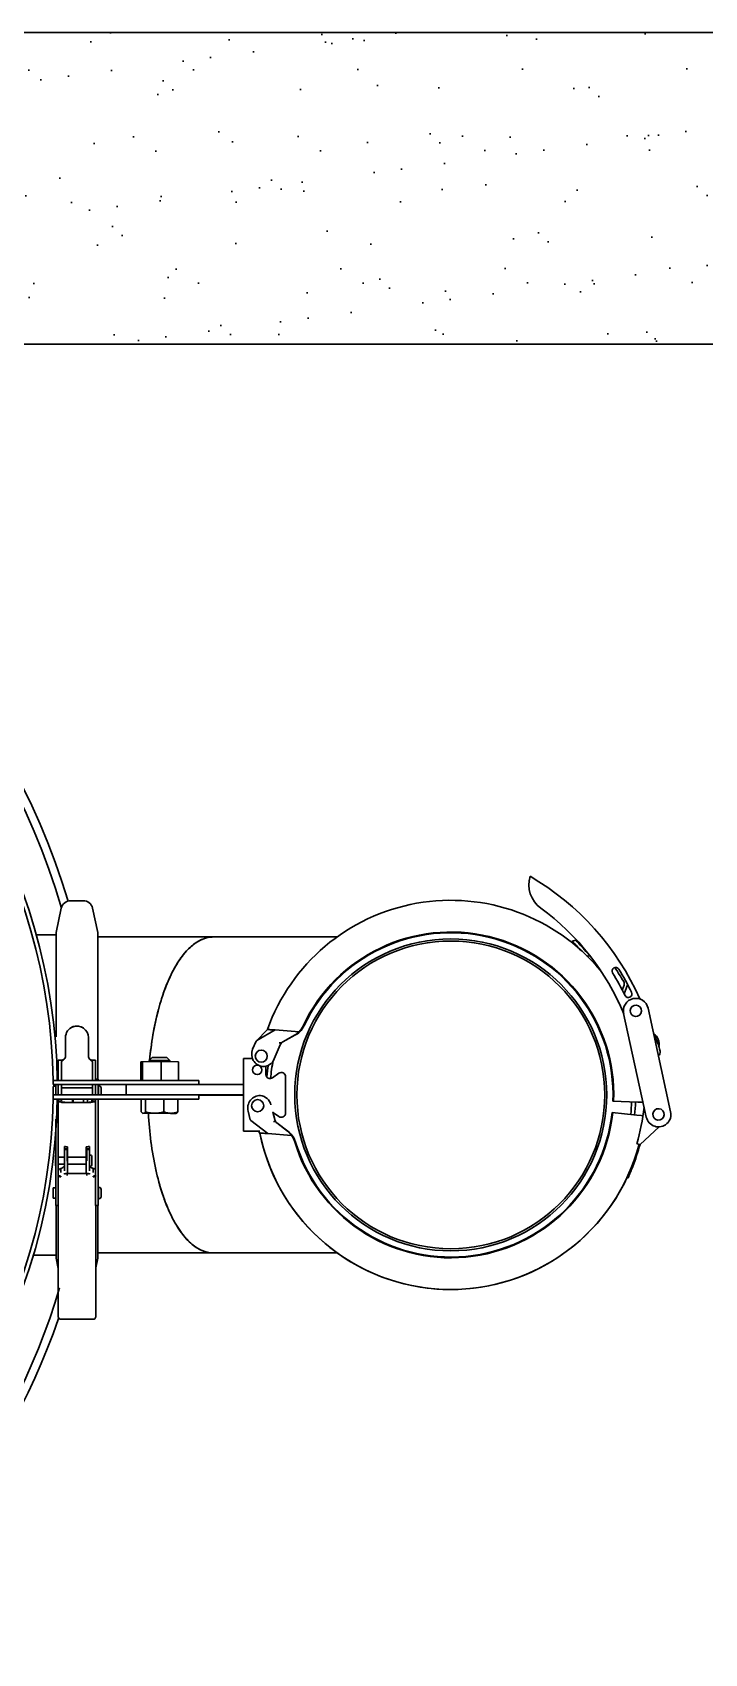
# Model space of a CAD drawing. Header units: millimetres. Extents: x 13935 to 21534, y -198 to 9202.
# Drawn here: x 15057 to 15380, y 317 to 1096 of the extents above; entities that cross this region are included whole.
import ezdxf

# ---------------------------------------------------------------- set-up
doc = ezdxf.new("R2010")
doc.units = ezdxf.units.MM
doc.header["$LTSCALE"] = 326.7
doc.layers.get('0').update_dxf_attribs({"linetype": 'CONTINUOUS'})

msp = doc.modelspace()

# ---------------------------------------------------------------- hatches: boundary and pattern name
at = {"lineweight": 30}
h = msp.add_hatch(dxfattribs=at)
h.set_pattern_fill('AR-SAND', color=256)
h.set_pattern_definition([(37.5, (-592.42, -0.783), (-1.60003, 48.94132), [0, -38.608, 0, -43.18, 0, -41.275]), (7.5, (-592.42, -0.78), (44.95233, 71.6825), [0, -20.828, 0, -34.798, 0, -13.335]), (327.5, (-623.663, -0.783), (79.09924, 0.14372), [0, -12.7, 0, -45.72, 0, -59.69]), (317.5, (-623.66, -0.78), (76.35565, 22.29293), [0, -6.35, 0, -29.972, 0, -34.29])])
h.paths.add_polyline_path([(14647.73775, 946.34483), (14647.73775, 1096.34483), (14272.23775, 1096.34483), (14272.23775, 946.34483), (14597.23775, 946.34483)])
edge = h.paths.add_edge_path()
edge.add_line((15792.30508, 946.34483), (16154.04418, 946.34483))
edge.add_line((16154.04418, 946.34483), (16154.04418, 982.60566))
edge.add_line((16154.04418, 982.60566), (16154.04418, 1006.10566))
edge.add_line((16154.04418, 1006.10566), (16154.04418, 1028.62159))
edge.add_line((16154.04418, 1028.62159), (16154.04418, 1029.60566))
edge.add_line((16154.04418, 1029.60566), (16154.04418, 1074.59834))
edge.add_line((16154.04418, 1074.59834), (16154.04418, 1096.34483))
edge.add_line((16154.04418, 1096.34483), (16086.73916, 1096.34483))
edge.add_line((16086.73916, 1096.34483), (14866.83469, 1096.34483))
edge.add_line((14866.83469, 1096.34483), (14866.83469, 946.34483))
edge.add_line((14866.83469, 946.34483), (14917.23775, 946.34483))
edge.add_line((14917.23775, 946.34483), (15524.15136, 946.34483))
edge.add_line((15524.15297, 946.34483), (15553.15297, 946.34483))
edge.add_line((15553.15297, 946.34483), (15584.14118, 946.34483))
edge.add_line((15584.14118, 946.34483), (15636.81947, 946.34483))
edge.add_line((15636.81947, 946.34483), (15671.84951, 946.34483))
edge.add_line((15671.84951, 946.34483), (15678.58209, 946.34483))
edge.add_line((15678.58209, 946.34483), (15707.95386, 946.34483))
edge.add_line((15707.95386, 946.34483), (15737.96739, 946.34483))
edge.add_line((15737.96739, 946.34483), (15766.96907, 946.34483))
edge.add_line((15766.96907, 946.34483), (15769.89882, 946.34483))
edge.add_line((15769.89882, 946.34483), (15792.30508, 946.34483))

# ---------------------------------------------------------------- linework, layer by layer
msp.add_line((14272.23775, 1096.34483), (16154.04418, 1096.34483), dxfattribs=at)
at = {"linetype": 'Continuous', "lineweight": 30}
for p, q in [((16154.04418, 946.34483), (14272.23775, 946.34483)), ((15075.0899, 678.71615), (15081.10642, 678.71615)), ((15070.59734, 675.10451), (15068.03553, 663.45993)), ((15085.59898, 675.10451), (15088.16079, 663.45993)), ((15068.03549, 613.29416), (15068.03549, 663.45974)), ((15088.16083, 663.45974), (15088.16083, 592.96926)), ((15068.03553, 662.28483), (15058.60151, 662.28483)), ((15143.75752, 661.28483), (15088.16083, 661.28483)), ((15143.75752, 661.28483), (15203.25927, 661.29274)), ((15143.77258, 661.28483), (15143.75752, 661.28558)), ((15143.77258, 661.28557), (15143.75752, 661.28558)), ((15317.88491, 659.67344), (15316.23119, 659.21091)), ((15323.6142, 653.57131), (15323.5116, 653.54262)), ((15324.22246, 652.18387), (15324.61577, 652.29388)), ((15341.13307, 638.11936), (15340.30528, 635.72266)), ((15341.25044, 633.86449), (15342.77606, 638.28161)), ((15338.35105, 630.06463), (15338.27826, 629.85385)), ((15340.9474, 624.48434), (15351.82833, 574.65859)), ((15349.55527, 625.61662), (15349.5519, 625.56359)), ((15363.55204, 577.21881), (15352.6711, 627.04456)), ((15164.23543, 611.22574), (15169.70837, 616.84063)), ((15173.45195, 616.56714), (15164.56755, 611.41842)), ((15173.45199, 616.56716), (15169.70837, 616.84063)), ((15171.29774, 616.66928), (15171.35988, 616.66588)), ((15173.45178, 616.56717), (15184.92224, 615.72775)), ((15072.59816, 612.95848), (15072.59816, 603.95494)), ((15083.59816, 612.95848), (15083.59816, 603.95494)), ((15164.23546, 611.22601), (15162.567, 607.24737)), ((15173.00135, 602.66573), (15175.80619, 609.39666)), ((15175.34929, 610.41241), (15176.42335, 610.33378)), ((15177.10229, 610.85852), (15182.6581, 614.00231)), ((15182.91268, 613.98743), (15177.13804, 610.85643)), ((15069.09816, 601.99147), (15069.09816, 592.2929)), ((15069.09816, 601.99147), (15071.59816, 601.99147)), ((15070.59816, 600.64297), (15070.59816, 592.3087)), ((15087.09816, 601.99147), (15084.59816, 601.99147)), ((15085.59816, 600.64297), (15085.59816, 592.3087)), ((15087.09816, 592.3087), (15087.09816, 601.99147)), ((15108.80517, 601.3068), (15109.61479, 601.30813)), ((15108.80517, 592.3068), (15108.80517, 601.3068)), ((15109.61479, 601.30813), (15118.65142, 601.3087)), ((15109.61479, 601.30813), (15109.61479, 592.30813)), ((15112.8418, 601.80737), (15114.3418, 603.30737)), ((15112.8418, 601.80737), (15114.17486, 601.80783)), ((15112.8418, 601.80737), (15112.8418, 601.30737)), ((15114.17486, 601.80783), (15122.8418, 601.80737)), ((15114.34184, 603.30737), (15121.34172, 603.30737)), ((15118.65142, 592.3087), (15118.65142, 601.3087)), ((15118.65142, 601.3087), (15126.87843, 601.30794)), ((15122.8418, 601.80737), (15121.3418, 603.30737)), ((15122.8418, 601.80737), (15122.8418, 601.30831)), ((15126.87843, 592.30794), (15126.87843, 601.30794)), ((15158.25688, 602.82153), (15159.85688, 602.82185)), ((15158.25688, 602.82153), (15158.25688, 567.82153)), ((15159.85688, 602.82185), (15160.85688, 602.82188)), ((15162.51659, 602.82188), (15160.85688, 602.82188)), ((15069.09816, 592.96927), (15068.66564, 592.96927)), ((15088.29816, 592.96927), (15087.09816, 592.96927)), ((15088.29816, 592.96926), (15088.29816, 592.3087)), ((15168.99121, 595.1933), (15168.99121, 599.19858)), ((15175.21676, 595.73961), (15172.14855, 593.56254)), ((15178.37409, 594.10857), (15178.37409, 576.53639)), ((15066.66538, 592.3087), (15136.7018, 592.3083)), ((15066.69816, 585.3087), (15066.69816, 589.41891)), ((15066.7018, 590.3087), (15066.7018, 592.3087)), ((15101.8418, 590.3087), (15066.7018, 590.3087)), ((15066.7018, 585.3087), (15066.7018, 583.3087)), ((15066.7018, 585.3087), (15101.8418, 585.3087)), ((15067.84816, 589.46926), (15066.74816, 589.46926)), ((15067.89816, 585.25223), (15067.89816, 590.30604)), ((15069.09816, 590.30604), (15069.09816, 585.25223)), ((15070.59816, 590.30604), (15070.59816, 585.21927)), ((15085.59816, 588.71927), (15070.59816, 588.71927)), ((15085.59816, 590.30604), (15085.59816, 585.21927)), ((15087.09816, 585.25223), (15087.09816, 590.30604)), ((15088.29816, 590.30604), (15088.29816, 585.25223)), ((15088.49816, 589.58809), (15088.54816, 589.71927)), ((15088.49816, 585.3087), (15088.49816, 589.58809)), ((15088.54816, 589.71927), (15088.69816, 589.71927)), ((15089.69816, 588.71915), (15089.69816, 585.3087)), ((15101.8418, 590.30977), (15158.25688, 590.31003)), ((15101.8418, 590.30977), (15101.8418, 585.30977)), ((15158.25688, 585.31003), (15101.8418, 585.30977)), ((15136.7018, 590.3083), (15136.7018, 592.3083)), ((15136.7018, 583.3083), (15136.7018, 585.3083)), ((15158.25688, 585.20104), (15136.70182, 585.19818)), ((15136.7018, 583.3083), (15066.66538, 583.3087)), ((15069.09816, 532.10219), (15069.09816, 583.30604)), ((15069.09816, 582.29927), (15070.59816, 582.29927)), ((15069.09816, 582.03505), (15070.59734, 581.78261)), ((15070.59816, 583.30604), (15070.59816, 582.29931)), ((15072.24633, 581.78081), (15071.23592, 581.95094)), ((15075.0899, 581.64882), (15081.10642, 581.64882)), ((15075.90781, 581.70809), (15075.90781, 583.30604)), ((15076.25954, 583.30604), (15076.25954, 581.70809)), ((15081.20455, 581.70809), (15081.20455, 583.30604)), ((15083.23775, 581.73646), (15083.23775, 583.30604)), ((15086.59816, 582.22671), (15083.94999, 581.78081)), ((15085.23775, 583.30604), (15085.23775, 581.99764)), ((15085.59816, 583.33627), (15085.59816, 582.29931)), ((15085.59816, 582.29927), (15087.09816, 582.29927)), ((15085.59898, 581.78261), (15087.09816, 582.03505)), ((15087.09816, 532.10219), (15087.09816, 583.30604)), ((15088.29816, 532.10219), (15088.29816, 583.30604)), ((15109.01595, 577.17154), (15109.01595, 583.30701)), ((15111.06706, 577.17274), (15111.06706, 583.30821)), ((15119.89291, 577.1731), (15119.89291, 583.30857)), ((15126.66766, 577.17227), (15126.66766, 583.30774)), ((15160.38967, 577.50653), (15161.46089, 573.32732)), ((15175.21676, 574.90518), (15172.14855, 577.08208)), ((15347.76461, 581.88777), (15335.78498, 582.34543)), ((15349.77483, 581.81086), (15347.76461, 581.88777)), ((15350.27057, 581.79186), (15349.77483, 581.81086)), ((15067.89816, 532.10219), (15067.89816, 573.58067)), ((15109.63656, 576.57587), (15109.8418, 576.45737)), ((15115.47998, 576.45839), (15109.84193, 576.4573)), ((15123.28029, 576.45815), (15115.47998, 576.45839)), ((15125.84168, 576.4573), (15123.28029, 576.45815)), ((15126.04618, 576.57537), (15125.8418, 576.45737)), ((15169.8012, 566.70062), (15161.76142, 573.08859)), ((15173.17469, 573.4522), (15172.2759, 576.99172)), ((15173.6488, 572.43521), (15172.57473, 572.51383)), ((15173.17512, 573.45169), (15173.18732, 573.40519)), ((15179.2828, 567.89795), (15174.24407, 571.81721)), ((15174.27972, 571.81365), (15179.5368, 567.87518)), ((15335.38747, 576.91564), (15347.306, 575.62344)), ((15347.306, 575.62344), (15349.30596, 575.40649)), ((15348.81497, 561.54264), (15358.05938, 569.95911)), ((15349.30596, 575.40649), (15350.20243, 575.30917)), ((15360.43621, 575.79087), (15360.43284, 575.73784)), ((15159.88776, 567.82185), (15158.25688, 567.82153)), ((15160.85688, 567.82188), (15159.88776, 567.82185)), ((15165.99121, 567.82188), (15160.85688, 567.82188)), ((15165.44357, 567.82188), (15166.05764, 566.97332)), ((15166.05764, 566.97409), (15165.44422, 567.82188)), ((15166.05763, 566.97409), (15169.8012, 566.70062)), ((15166.05764, 566.97406), (15166.05764, 566.97332)), ((15167.71942, 566.90717), (15167.65446, 566.91311)), ((15181.2715, 565.8612), (15169.80105, 566.70064)), ((15347.34558, 561.85681), (15348.81497, 561.54264)), ((15067.73674, 551.19215), (15067.73674, 556.19215)), ((15072.09816, 555.44215), (15069.09816, 555.44215)), ((15072.09816, 560.45512), (15072.09816, 559.53525)), ((15072.55491, 560.45512), (15072.09816, 560.45512)), ((15072.09816, 554.89097), (15072.09816, 548.8639)), ((15072.13674, 559.41785), (15073.33674, 559.41785)), ((15072.13674, 559.41784), (15072.13674, 553.30935)), ((15072.13674, 559.1332), (15073.33674, 559.1332)), ((15073.33674, 559.41784), (15073.33674, 553.42316)), ((15073.59816, 560.33849), (15073.59816, 547.69218)), ((15082.59816, 555.44215), (15073.59816, 555.44215)), ((15082.59816, 560.33849), (15082.59816, 547.69218)), ((15082.93674, 559.41785), (15084.13674, 559.41785)), ((15082.93674, 559.41784), (15082.93674, 553.64509)), ((15084.13674, 559.13328), (15082.93674, 559.13328)), ((15083.6414, 560.45512), (15084.09816, 560.45512)), ((15084.09816, 560.45512), (15084.09816, 559.53525)), ((15084.09816, 554.89376), (15084.09816, 548.86367)), ((15084.13674, 559.41784), (15084.13674, 553.67708)), ((15084.18674, 556.44215), (15084.33674, 556.44215)), ((15085.33674, 555.44208), (15085.33674, 551.94221)), ((15072.09816, 551.94215), (15069.09816, 551.94215)), ((15070.32044, 546.30359), (15070.3368, 545.96496)), ((15070.42241, 549.98907), (15070.42241, 547.9849)), ((15072.13674, 547.69215), (15072.13674, 547.25935)), ((15073.12665, 547.55842), (15082.93674, 547.55843)), ((15073.33674, 547.69215), (15073.33674, 546.57577)), ((15073.33674, 547.69215), (15073.59816, 547.69215)), ((15082.59816, 551.94215), (15073.59816, 551.94215)), ((15082.59816, 547.69215), (15082.93674, 547.69215)), ((15082.93674, 547.69215), (15082.93674, 546.57545)), ((15083.14691, 547.55841), (15082.93674, 547.55842)), ((15084.13674, 547.69215), (15084.13674, 547.25934)), ((15084.18674, 550.94215), (15084.33674, 550.94215)), ((15085.85087, 547.98507), (15085.85087, 549.9891)), ((15085.9367, 545.96498), (15085.95308, 546.30409)), ((15066.69816, 535.65248), (15066.69816, 540.55183)), ((15067.84816, 540.60218), (15066.74816, 540.60218)), ((15088.49816, 540.72101), (15088.54816, 540.85218)), ((15088.49816, 535.95573), (15088.49816, 540.72101)), ((15088.54816, 540.85218), (15088.69816, 540.85218)), ((15089.69816, 539.85207), (15089.69816, 536.3523)), ((15343.09662, 545.45126), (15342.2694, 545.51017)), ((15066.74816, 535.60219), (15067.84816, 535.60219)), ((15069.09816, 532.10218), (15067.89816, 532.10218)), ((15068.03549, 506.77256), (15068.03549, 532.10219)), ((15069.13674, 532.10219), (15069.13674, 478.6131)), ((15088.29816, 532.10218), (15087.09816, 532.10218)), ((15087.13674, 532.10219), (15087.13674, 478.6131)), ((15088.16083, 532.10219), (15088.16083, 506.77256)), ((15088.54816, 535.35218), (15088.49816, 535.95573)), ((15088.54816, 535.35218), (15088.69816, 535.35218)), ((15068.03549, 508.28483), (15056.88692, 508.28483)), ((15143.75752, 509.28483), (15088.16083, 509.28483)), ((15143.75752, 509.28379), (15143.73888, 509.28483)), ((15143.75752, 509.28379), (15143.73888, 509.28381)), ((15143.75752, 509.28483), (15203.3917, 509.29276)), ((15069.13674, 501.76684), (15068.03553, 506.77237)), ((15087.13674, 502.11761), (15088.16079, 506.77237)), ((15085.93674, 477.38096), (15070.33674, 477.38096))]:
    msp.add_line(p, q, dxfattribs=at)
for centre, radius in [((15257.8418, 585.32103), 75), ((15257.8418, 585.31823), 74), ((15166.73016, 603.9703), 2.9), ((15164.77834, 597.32188), 2.25), ((15164.9858, 580.14352), 2.9)]:
    msp.add_circle(centre, radius, dxfattribs=at)
for centre, radius, start, end in [((14757.23775, 585.28483), 326, 15.99589881, 70.37032029), ((14757.23775, 585.28483), 330, 16.40472857, 70.60298818), ((14788.7018, 587.8087), 280, 0.92086466, 61.01193938), ((14788.7018, 587.8087), 278, 0.92749017, 60.53369822), ((15309.34176, 686.49568), 14, 163.41044288, 233.890633), ((15231.10251, 579.23957), 128.76, 23.94834989, 59.77263963), ((15075.0899, 674.11615), 4.6, 90, 167.59064607), ((15081.10642, 674.11615), 4.6, 12.40935393, 90), ((15257.8418, 585.32148), 93.6, 39.91080462, 160.32142683), ((15231.10251, 579.23973), 118.76, 22.26876665, 53.890633), ((15257.8418, 585.32241), 78.34377, 357.81284354, 154.85789586), ((15257.8418, 585.32221), 77.99981, 357.81284354, 154.69988854), ((15143.75435, 648.24041), 13.04517, 89.98606152, 95.92161935), ((15233.25568, 576.35579), 117.26, 41.95322853, 44.95840442), ((15233.25568, 576.35579), 118.76, 40.53704954, 44.55256007), ((15323.68376, 654.10996), 2, 257.37362901, 285.62583784), ((15337.11326, 644.9231), 1.75, 31.78200966, 211.78200966), ((15231.10251, 579.23973), 122.96, 25.99452415, 31.78200967), ((15233.25568, 576.35625), 125, 30.49395526, 34.19286299), ((15231.10251, 579.23973), 126.46, 25.99452415, 31.78200967), ((15339.24265, 638.77229), 2, 340.94565915, 30.49395526), ((15346.80925, 625.76445), 6, 12.31883802, 192.31883802), ((15343.19634, 633.89828), 1.75, 205.99452414, 25.99452414), ((15340.88564, 638.93454), 2, 340.94565916, 347.03905647), ((15346.80925, 625.7645), 2.75, 355.81284355, 355.03497148), ((15346.80925, 625.7645), 2.75, 355.03497148, 355.81284355), ((15078.10922, 612.94436), 5.52483, 109.97534752, 123.12722788), ((14757.23775, 585.28483), 330, 175.49451086, 340.99095764), ((14757.23775, 585.28483), 326, 175.49451086, 343.47603738), ((15246.58383, 469.51391), 163.90108, 120.02654231, 120.16072915), ((15178.59171, 608.22779), 3.02265, 119.51692455, 135.83590354), ((15178.58101, 608.19988), 3.02315, 118.50950792, 135.13692877), ((15352.02606, 609.73653), 6, 347.70125355, 56.14363781), ((15329.26644, 599.61596), 30, 12.93475853, 28.82518106), ((15168.10014, 604.92696), 6, 157.24905385, 262.76101774), ((15167.46298, 604.97362), 6, 268.8646687, 337.37777702), ((15257.8418, 585.32103), 87, 169.00757241, 174.83036968), ((15356.55596, 605.88352), 2, 303.57923156, 12.93475852), ((15170.99121, 595.19333), 2, 179.99872027, 305.35877901), ((15257.8418, 585.32085), 88.88961, 170.63982475, 174.43462143), ((15176.37409, 594.10854), 2, 0.00100069, 125.35631143), ((15088.69816, 588.71927), 1, 359.9997265, 90), ((15166.20176, 578.99636), 6, 88.86466572, 194.37663276), ((15165.5646, 579.04302), 6, 14.2480024, 82.76104812), ((14788.7018, 587.8087), 280, 291.79303747, 359.07913534), ((14788.7018, 587.8087), 278, 298.01732933, 359.07250983), ((15257.8418, 585.32103), 87, 353.81958697, 357.82591488), ((15257.8418, 585.32085), 88.88961, 353.71191128, 357.78671972), ((15234.34223, 593.16419), 117.26, 344.51469956, 353.26232214), ((15357.69018, 575.9387), 6, 192.31883802, 12.31883802), ((15357.69018, 575.93875), 2.75, 355.81284355, 355.03497148), ((15264.13107, 702.23866), 164.80075, 231.46475685, 231.59821201), ((15176.10206, 574.20232), 3.02338, 215.76549579, 232.08156442), ((15176.37409, 576.53636), 2, 234.64395695, 359.99853549), ((15257.8418, 585.32241), 78.34359, 196.76993072, 353.81284357), ((15257.8418, 585.32221), 77.99999, 196.92370911, 353.81284357), ((15357.69018, 575.93875), 2.75, 355.03497148, 355.81284355), ((15257.8418, 585.32148), 93.6, 191.30426029, 345.36423305), ((15257.8418, 585.32068), 93.6, 191.30426027, 334.75969938), ((15234.34223, 593.16396), 118.76, 339.10612274, 344.55779443), ((15074.91693, 577.2628), 16.97561, 265.03984733, 265.5444081), ((15081.29614, 577.05831), 16.77043, 274.45279923, 275.32038553), ((15081.40616, 575.88496), 15.59194, 275.31763779, 276.34982341), ((15084.33674, 555.44215), 1, 359.99966017, 90), ((15070.32544, 553.78838), 7.48479, 265.42526426, 269.96179039), ((15075.77301, 573.34994), 27.83918, 258.28727916, 258.73080255), ((15067.31397, 531.81499), 14.71367, 78.19322898, 78.77972432), ((15084.33674, 551.94215), 1, 270, 0.00035345), ((15079.49175, 578.27349), 32.86482, 281.31657645, 282.38651104), ((15234.34223, 593.16358), 118.76, 336.3121562, 339.10591955), ((15088.69816, 539.85218), 1, 359.9997265, 90), ((15088.69816, 536.35218), 1, 270, 0.00028712), ((15143.76184, 523.00701), 13.72218, 269.39446921, 269.98198931)]:
    msp.add_arc(centre, radius, start, end, dxfattribs=at)
for points, knots in [([(15113.04895, 602.01568), (15113.8139, 610.21351), (15115.73064, 621.97159), (15120.22572, 636.32134), (15124.07193, 645.04754), (15128.41573, 652.05458), (15133.17988, 657.2296), (15138.29877, 660.51648), (15142.01816, 661.28539), (15143.75752, 661.28483)], [0, 0, 0, 0, 0.346874429, 0.498764596, 0.632620703, 0.747613195, 0.844584524, 0.926720978, 1, 1, 1, 1]), ([(15142.40851, 661.21597), (15140.7027, 661.03906), (15137.11683, 659.92143), (15132.24335, 656.36697), (15127.70551, 651.04556), (15123.56511, 644.02546), (15119.90434, 635.40784), (15115.636, 621.40645), (15113.79434, 609.98894), (15113.05159, 602.04327)], [0, 0, 0, 0, 0.073662392, 0.157331788, 0.255986016, 0.372074915, 0.506129527, 0.657221854, 1, 1, 1, 1]), ([(15076.24614, 618.14415), (15075.19211, 617.76739), (15073.29287, 616.32664), (15072.59816, 614.05602), (15072.59816, 612.95848)], [0, 0, 0, 0, 0.50491814, 1, 1, 1, 1]), ([(15083.59816, 612.95848), (15083.59816, 614.62338), (15081.85756, 618.2089), (15077.85982, 618.72097), (15076.24614, 618.14415)], [0, 0, 0, 0, 0.492781858, 1, 1, 1, 1]), ([(15169.70837, 616.84063), (15169.70837, 616.84937), (15169.76271, 616.81359), (15169.81987, 616.82368), (15169.95958, 616.78652), (15170.13394, 616.7676), (15170.36393, 616.73869), (15170.75565, 616.70301), (15171.07285, 616.68183), (15171.29774, 616.66928)], [0, 0, 0, 0, 0.01637013, 0.065538897, 0.147266864, 0.260820207, 0.404920915, 0.577750276, 1, 1, 1, 1]), ([(15171.35988, 616.66588), (15171.51793, 616.65735), (15172.21517, 616.62364), (15172.91342, 616.60662), (15173.45178, 616.56718)], [0, 0, 0, 0, 0.226731864, 1, 1, 1, 1]), ([(15070.59816, 601.99147), (15071.10755, 601.99147), (15072.16295, 602.40221), (15072.59816, 603.45316), (15072.59816, 603.95494)], [0, 0, 0, 0, 0.503760748, 1, 1, 1, 1]), ([(15070.64369, 601.04251), (15070.62948, 600.97671), (15070.60675, 600.8442), (15070.59817, 600.70988), (15070.59816, 600.64297)], [0, 0, 0, 0, 0.501530627, 1, 1, 1, 1]), ([(15071.59816, 601.99147), (15071.46218, 601.99147), (15070.99077, 601.83893), (15070.71456, 601.37053), (15070.64369, 601.04251)], [0, 0, 0, 0, 0.288358747, 1, 1, 1, 1]), ([(15083.59816, 603.95494), (15083.59816, 603.45316), (15084.03342, 602.40225), (15085.08878, 601.99147), (15085.59816, 601.99147)], [0, 0, 0, 0, 0.496244407, 1, 1, 1, 1]), ([(15084.93895, 601.90487), (15084.88679, 601.93136), (15084.77614, 601.97505), (15084.65769, 601.99147), (15084.59816, 601.99147)], [0, 0, 0, 0, 0.495611815, 1, 1, 1, 1]), ([(15085.59816, 600.64297), (15085.59809, 600.9912), (15085.46197, 601.52255), (15085.06683, 601.83991), (15084.93895, 601.90487)], [0, 0, 0, 0, 0.708259022, 1, 1, 1, 1]), ([(15071.17489, 581.7298), (15071.41951, 581.7151), (15072.72388, 581.66064), (15074.02958, 581.64882), (15075.0899, 581.64882)], [0, 0, 0, 0, 0.187729893, 1, 1, 1, 1]), ([(15081.10642, 581.64882), (15082.06709, 581.64882), (15083.56123, 581.69083), (15085.06856, 581.69331), (15085.59898, 581.78261)], [0, 0, 0, 0, 0.641062775, 1, 1, 1, 1]), ([(15109.63657, 576.57595), (15109.522, 576.64203), (15109.29732, 576.8279), (15109.11093, 577.04811), (15109.01595, 577.17154)], [0, 0, 0, 0, 0.459212252, 1, 1, 1, 1]), ([(15111.06706, 577.17274), (15110.98816, 577.07012), (15110.79902, 576.845), (15110.4753, 576.5566), (15110.17641, 576.45762), (15110.0415, 576.45761)], [0, 0, 0, 0, 0.301873468, 0.685391515, 1, 1, 1, 1]), ([(15115.47998, 576.45839), (15114.73376, 576.45827), (15113.23723, 576.59512), (15111.78311, 576.95642), (15111.06706, 577.17274)], [0, 0, 0, 0, 0.499400173, 1, 1, 1, 1]), ([(15119.89291, 577.1731), (15119.17686, 576.95672), (15117.72276, 576.59529), (15116.22621, 576.45833), (15115.47998, 576.45839)], [0, 0, 0, 0, 0.500603434, 1, 1, 1, 1]), ([(15123.28029, 576.45815), (15122.70599, 576.45813), (15121.54407, 576.59813), (15120.43717, 576.9588), (15119.89291, 577.1731)], [0, 0, 0, 0, 0.495411405, 1, 1, 1, 1]), ([(15126.66766, 577.17227), (15126.12339, 576.9581), (15125.01647, 576.5977), (15123.85456, 576.45799), (15123.28029, 576.45815)], [0, 0, 0, 0, 0.504579155, 1, 1, 1, 1]), ([(15126.04618, 576.57545), (15126.16092, 576.64164), (15126.38595, 576.8279), (15126.57256, 577.04857), (15126.66766, 577.17227)], [0, 0, 0, 0, 0.45914333, 1, 1, 1, 1]), ([(15110.0415, 576.45761), (15110.00758, 576.45757), (15109.86587, 576.46809), (15109.72985, 576.52214), (15109.63657, 576.57595)], [0, 0, 0, 0, 0.239544018, 1, 1, 1, 1]), ([(15112.49216, 576.45006), (15112.9337, 567.36171), (15114.52647, 554.23572), (15118.86687, 538.08146), (15122.75956, 528.12725), (15127.2641, 520.08419), (15132.2774, 514.10489), (15137.72059, 510.2589), (15141.74583, 509.30538), (15143.61682, 509.28559)], [0, 0, 0, 0, 0.345711421, 0.499126548, 0.63466088, 0.750796088, 0.847895714, 0.928909374, 1, 1, 1, 1]), ([(15143.73888, 509.28381), (15141.86515, 509.28711), (15137.83224, 510.21565), (15132.35824, 514.02061), (15127.32902, 519.99073), (15122.80363, 528.02965), (15118.89474, 537.99475), (15114.5338, 554.18177), (15112.93462, 567.34002), (15112.49223, 576.45203)], [0, 0, 0, 0, 0.071082687, 0.151911512, 0.248868619, 0.364900929, 0.500422427, 0.653916007, 1, 1, 1, 1]), ([(15167.65446, 566.91311), (15167.43022, 566.93339), (15167.03907, 566.96351), (15166.57965, 566.98889), (15166.31336, 566.98425), (15166.17155, 566.99074), (15166.1135, 566.96827), (15166.05762, 566.98283), (15166.05764, 566.97409)], [0, 0, 0, 0, 0.422249675, 0.739153254, 0.852705708, 0.934437307, 0.983615242, 1, 1, 1, 1]), ([(15169.80105, 566.70063), (15169.61374, 566.71432), (15168.91952, 566.78077), (15168.22675, 566.8603), (15167.71942, 566.90717)], [0, 0, 0, 0, 0.269339061, 1, 1, 1, 1]), ([(15073.06213, 560.38907), (15072.97594, 560.3987), (15072.80665, 560.4191), (15072.63777, 560.44268), (15072.55491, 560.45512)], [0, 0, 0, 0, 0.508620834, 1, 1, 1, 1]), ([(15073.44917, 560.35076), (15073.38399, 560.35642), (15073.25489, 560.36839), (15073.12595, 560.38195), (15073.06213, 560.38907)], [0, 0, 0, 0, 0.504630446, 1, 1, 1, 1]), ([(15083.6414, 560.45512), (15083.55797, 560.44259), (15083.3879, 560.41886), (15083.21741, 560.39834), (15083.13061, 560.38867)], [0, 0, 0, 0, 0.491329656, 1, 1, 1, 1]), ([(15069.13674, 546.40533), (15069.13668, 546.36507), (15069.17701, 546.27248), (15069.25239, 546.21384), (15069.29741, 546.18509)], [0, 0, 0, 0, 0.429783414, 1, 1, 1, 1]), ([(15069.13674, 546.47298), (15069.13674, 546.4566), (15069.1873, 546.42098), (15069.23113, 546.40777), (15069.2638, 546.39826)], [0, 0, 0, 0, 0.325012483, 1, 1, 1, 1]), ([(15069.13674, 546.45576), (15069.13674, 546.44047), (15069.18276, 546.40686), (15069.22541, 546.40231), (15069.25549, 546.39654)], [0, 0, 0, 0, 0.332920587, 1, 1, 1, 1]), ([(15069.29617, 546.28568), (15069.25279, 546.30855), (15069.18626, 546.35133), (15069.13674, 546.42491), (15069.13674, 546.45576)], [0, 0, 0, 0, 0.613895202, 1, 1, 1, 1]), ([(15069.16545, 546.32431), (15069.15658, 546.34011), (15069.14254, 546.3715), (15069.13674, 546.40566), (15069.13674, 546.42164)], [0, 0, 0, 0, 0.53139941, 1, 1, 1, 1]), ([(15069.13674, 546.42164), (15069.13674, 546.31229), (15069.61601, 546.20257), (15069.88532, 546.13937), (15070.12153, 546.09044)], [0, 0, 0, 0, 0.311918382, 1, 1, 1, 1]), ([(15069.29751, 546.18503), (15069.2692, 546.20526), (15069.21976, 546.24707), (15069.17991, 546.29854), (15069.16545, 546.32431)], [0, 0, 0, 0, 0.540784641, 1, 1, 1, 1]), ([(15069.25549, 546.39654), (15069.32117, 546.38392), (15069.47953, 546.36376), (15069.63751, 546.34199), (15069.72903, 546.32773)], [0, 0, 0, 0, 0.419308187, 1, 1, 1, 1]), ([(15069.2638, 546.39826), (15069.327, 546.37985), (15069.48169, 546.35079), (15069.63773, 546.33481), (15069.72846, 546.32743)], [0, 0, 0, 0, 0.419672667, 1, 1, 1, 1]), ([(15069.73209, 546.17345), (15069.64899, 546.17985), (15069.49934, 546.20347), (15069.35581, 546.25423), (15069.29617, 546.28568)], [0, 0, 0, 0, 0.552844038, 1, 1, 1, 1]), ([(15069.29741, 546.18509), (15069.33325, 546.1622), (15069.41512, 546.12008), (15069.50126, 546.08826), (15069.54806, 546.07329)], [0, 0, 0, 0, 0.463890008, 1, 1, 1, 1]), ([(15069.54813, 546.06577), (15069.50102, 546.08031), (15069.41399, 546.11349), (15069.33291, 546.15974), (15069.29751, 546.18503)], [0, 0, 0, 0, 0.531222174, 1, 1, 1, 1]), ([(15069.54806, 546.07329), (15069.57816, 546.06367), (15069.64071, 546.04565), (15069.70408, 546.03081), (15069.73683, 546.02391)], [0, 0, 0, 0, 0.485610005, 1, 1, 1, 1]), ([(15069.73686, 546.02391), (15069.7041, 546.02858), (15069.64057, 546.04007), (15069.57813, 546.05651), (15069.54813, 546.06577)], [0, 0, 0, 0, 0.513118421, 1, 1, 1, 1]), ([(15069.72903, 546.32773), (15069.80163, 546.31642), (15069.9512, 546.29097), (15070.10025, 546.26265), (15070.17698, 546.24743)], [0, 0, 0, 0, 0.484328233, 1, 1, 1, 1]), ([(15072.47407, 547.39023), (15072.4161, 547.36799), (15072.3037, 547.32557), (15072.1875, 547.29305), (15072.13032, 547.2829)], [0, 0, 0, 0, 0.516713312, 1, 1, 1, 1]), ([(15083.47244, 547.50364), (15083.43232, 547.50365), (15083.34707, 547.49423), (15083.26607, 547.4662), (15083.22518, 547.44772)], [0, 0, 0, 0, 0.471977474, 1, 1, 1, 1]), ([(15085.21636, 550.17904), (15085.17564, 550.19858), (15085.09569, 550.24017), (15085.01867, 550.28697), (15084.98113, 550.31158)], [0, 0, 0, 0, 0.501503745, 1, 1, 1, 1]), ([(15086.74716, 546.07275), (15086.71398, 546.06175), (15086.64445, 546.04235), (15086.57349, 546.02918), (15086.53674, 546.02394)], [0, 0, 0, 0, 0.48501986, 1, 1, 1, 1]), ([(15086.53681, 546.02395), (15086.57353, 546.03169), (15086.64424, 546.04846), (15086.7139, 546.06926), (15086.74719, 546.08044)], [0, 0, 0, 0, 0.516501588, 1, 1, 1, 1]), ([(15086.54062, 546.32757), (15086.62317, 546.34046), (15086.76927, 546.36076), (15086.91559, 546.37954), (15086.97869, 546.38988)], [0, 0, 0, 0, 0.566501736, 1, 1, 1, 1]), ([(15086.54068, 546.32704), (15086.62367, 546.33381), (15086.7705, 546.34914), (15086.91636, 546.3738), (15086.97882, 546.38928)], [0, 0, 0, 0, 0.564073254, 1, 1, 1, 1]), ([(15086.54143, 546.17368), (15086.62385, 546.19171), (15086.7703, 546.22417), (15086.91563, 546.26317), (15086.97733, 546.28584)], [0, 0, 0, 0, 0.56210301, 1, 1, 1, 1]), ([(15086.97734, 546.28584), (15086.91771, 546.2544), (15086.77418, 546.20366), (15086.62453, 546.18006), (15086.54143, 546.17368)], [0, 0, 0, 0, 0.447149305, 1, 1, 1, 1]), ([(15086.97606, 546.1851), (15086.94343, 546.16178), (15086.86935, 546.11876), (15086.78999, 546.08694), (15086.74716, 546.07275)], [0, 0, 0, 0, 0.470622789, 1, 1, 1, 1]), ([(15086.74719, 546.08044), (15086.78974, 546.09473), (15086.86832, 546.12491), (15086.94307, 546.16402), (15086.97607, 546.1851)], [0, 0, 0, 0, 0.534005961, 1, 1, 1, 1]), ([(15087.12736, 546.36746), (15087.11614, 546.33376), (15087.07269, 546.26423), (15087.01216, 546.21091), (15086.97606, 546.1851)], [0, 0, 0, 0, 0.44457683, 1, 1, 1, 1]), ([(15086.97607, 546.1851), (15087.01169, 546.20784), (15087.07238, 546.25451), (15087.11643, 546.3193), (15087.12739, 546.35107)], [0, 0, 0, 0, 0.556971283, 1, 1, 1, 1]), ([(15086.97733, 546.28584), (15087.0109, 546.29817), (15087.06663, 546.32111), (15087.11573, 546.36183), (15087.12727, 546.38375)], [0, 0, 0, 0, 0.590774341, 1, 1, 1, 1]), ([(15087.12728, 546.41786), (15087.11525, 546.39229), (15087.06882, 546.34057), (15087.01191, 546.30407), (15086.97734, 546.28584)], [0, 0, 0, 0, 0.419591034, 1, 1, 1, 1]), ([(15086.97869, 546.38988), (15087.01097, 546.39517), (15087.06106, 546.40459), (15087.11336, 546.42145), (15087.12719, 546.435)], [0, 0, 0, 0, 0.628131292, 1, 1, 1, 1]), ([(15086.97882, 546.38928), (15087.01137, 546.39735), (15087.06261, 546.41253), (15087.11336, 546.43689), (15087.12717, 546.4521)], [0, 0, 0, 0, 0.620171097, 1, 1, 1, 1]), ([(15086.9873, 549.20816), (15087.02366, 549.1378), (15087.08358, 548.99077), (15087.11701, 548.83559), (15087.12671, 548.75756)], [0, 0, 0, 0, 0.501776657, 1, 1, 1, 1]), ([(15070.0212, 477.4241), (15070.07266, 477.40995), (15070.17721, 477.38842), (15070.28372, 477.38096), (15070.33674, 477.38096)], [0, 0, 0, 0, 0.501595337, 1, 1, 1, 1]), ([(15087.10043, 478.30972), (15087.11246, 478.35943), (15087.13063, 478.4601), (15087.13677, 478.56222), (15087.13674, 478.6131)], [0, 0, 0, 0, 0.501283811, 1, 1, 1, 1])]:
    msp.add_open_spline(points, degree=3, knots=knots, dxfattribs=at)
for points in [[(15076.22185, 618.13682), (15077.76204, 618.6975), (15079.73488, 618.46865), (15081.10642, 617.57118)], [(15184.92224, 615.72775), (15185.74085, 616.56296), (15186.42511, 617.55183), (15186.92199, 618.61052)], [(15187.3236, 618.65618), (15186.809, 617.56745), (15186.09521, 616.55302), (15185.24102, 615.70421)], [(15176.42343, 610.33371), (15176.16286, 610.0651), (15175.94975, 609.74159), (15175.80585, 609.39613)], [(15182.6581, 614.00231), (15183.48394, 614.46961), (15184.25051, 615.05754), (15184.92224, 615.72774)], [(15182.91272, 613.98745), (15183.7604, 614.44707), (15184.54913, 615.03257), (15185.24102, 615.70421)], [(15070.59734, 581.78261), (15070.78797, 581.75052), (15070.98192, 581.74139), (15071.17489, 581.7298)], [(15173.18732, 573.40519), (15173.28097, 573.0596), (15173.43976, 572.7259), (15173.64884, 572.43525)], [(15181.2715, 565.8612), (15180.70456, 566.62208), (15180.03177, 567.31536), (15179.2828, 567.89795)], [(15181.59028, 565.83764), (15181.00363, 566.60284), (15180.30862, 567.29692), (15179.53696, 567.87505)], [(15182.83008, 562.71799), (15182.4927, 563.83773), (15181.95975, 564.9157), (15181.2715, 565.8612)], [(15181.59028, 565.83764), (15182.31177, 564.87349), (15182.8702, 563.76592), (15183.22075, 562.61386)], [(15069.13674, 548.59678), (15069.13674, 549.19896), (15069.71537, 549.87845), (15070.31054, 549.97003)], [(15070.32456, 546.21737), (15070.13064, 546.17725), (15069.92954, 546.15825), (15069.73209, 546.17345)], [(15069.73683, 546.02391), (15069.93345, 545.98248), (15070.13581, 545.96496), (15070.33674, 545.96496)], [(15070.33271, 546.04751), (15070.1378, 546.00853), (15069.93365, 545.9959), (15069.73686, 546.02391)], [(15070.36813, 549.97474), (15071.00683, 550.06034), (15071.6833, 550.48813), (15071.96167, 551.06932)], [(15073.12665, 547.55842), (15072.90202, 547.55842), (15072.6838, 547.47069), (15072.47407, 547.39023)], [(15084.13674, 547.25934), (15083.91646, 547.34385), (15083.70837, 547.50363), (15083.47244, 547.50364)], [(15084.98113, 550.31158), (15084.72847, 550.4772), (15084.50819, 550.70889), (15084.36149, 550.97299)], [(15085.85087, 549.9891), (15085.63205, 550.01845), (15085.4154, 550.08352), (15085.21636, 550.17904)], [(15085.93674, 545.96497), (15086.13773, 545.96497), (15086.34015, 545.9825), (15086.53681, 546.02395)], [(15086.53674, 546.02394), (15086.33993, 545.99592), (15086.13574, 546.0086), (15085.94081, 546.04764)], [(15085.94898, 546.21774), (15086.14531, 546.25884), (15086.34244, 546.29661), (15086.54062, 546.32757)], [(15086.54143, 546.17368), (15086.34398, 546.15851), (15086.14289, 546.17757), (15085.94898, 546.21774)], [(15085.95309, 546.30408), (15086.1491, 546.30447), (15086.34532, 546.31109), (15086.54068, 546.32704)], [(15085.96294, 549.97003), (15086.38354, 549.90535), (15086.79194, 549.5862), (15086.9873, 549.20816)], [(15069.13674, 478.6131), (15069.13649, 478.11914), (15069.54493, 477.55512), (15070.0212, 477.4241)], [(15085.93674, 477.38096), (15086.43304, 477.38096), (15086.98363, 477.82737), (15087.10043, 478.30972)]]:
    msp.add_open_spline(points, degree=3, dxfattribs=at)

doc.saveas('drawing.dxf')
